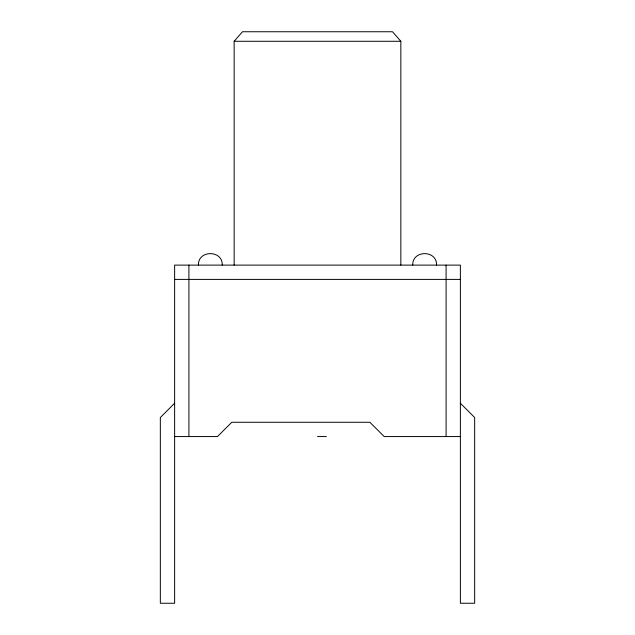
<?xml version="1.0" encoding="UTF-8"?>
<svg xmlns="http://www.w3.org/2000/svg" width="635" height="635" viewBox="0 0 635 635"><rect width="100%" height="100%" fill="white"/><g stroke="black" fill="none" stroke-linecap="round" stroke-linejoin="round"><path stroke-width="0.95" d="M198.438 265.113C197.858 249.817 222.829 249.817 222.25 265.113M412.75 265.113C412.171 249.817 437.142 249.817 436.562 265.113M234.156 265.113L234.156 41.275L242.491 31.75L392.509 31.75L400.844 41.275L400.844 265.113M174.625 403.225L160.337 417.512L160.337 603.25L174.625 603.25L174.625 265.113L460.375 265.113L460.375 603.25L474.662 603.25L474.662 417.512L460.375 403.225M234.156 41.275L400.844 41.275M174.625 279.4L460.375 279.4M174.625 436.562L217.487 436.562L231.775 422.275L369.887 422.275L384.175 436.562L460.375 436.562M317.5 436.562L326.358 436.562M446.087 265.113L446.087 436.562M188.912 265.113L188.912 436.562"/></g></svg>
